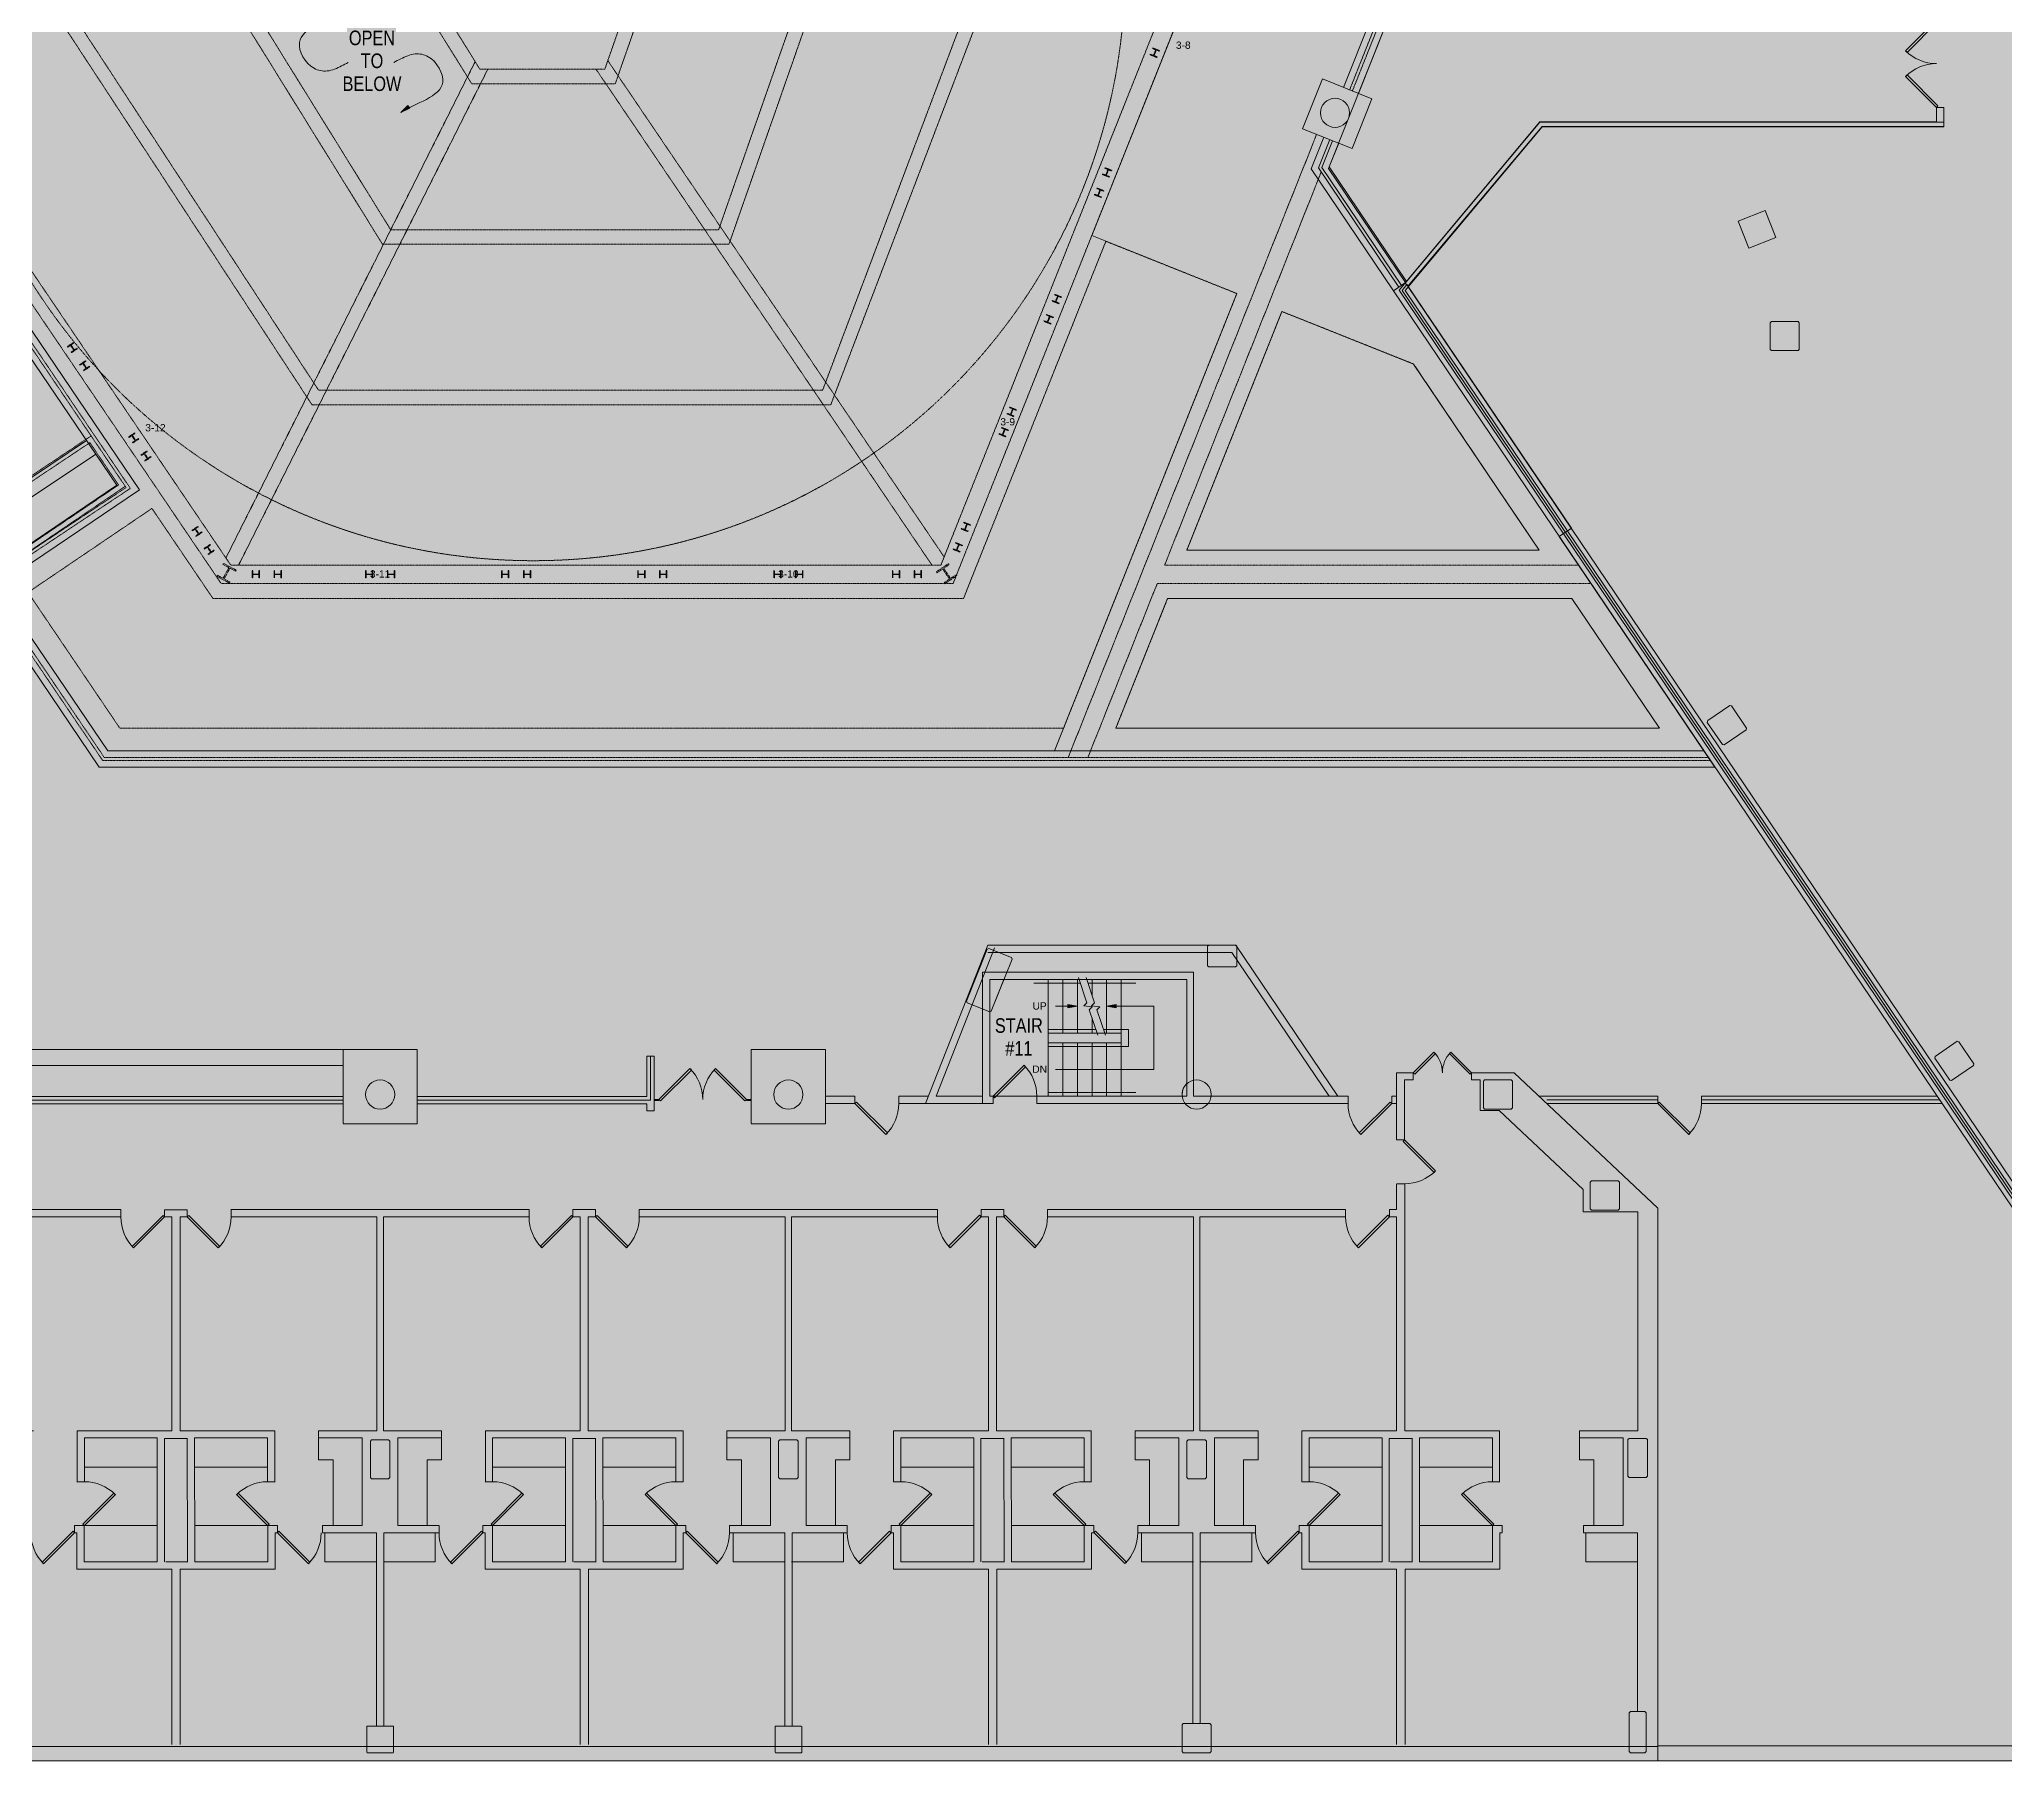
# Model space of a CAD drawing. Header units: inches. Extents: x -13 to 4331, y -638 to 2885.
# Drawn here: x 1507 to 3125, y -638 to 778 of the extents above; entities that cross this region are included whole.
import ezdxf

# ---------------------------------------------------------------- set-up
doc = ezdxf.new("R2010")
doc.units = ezdxf.units.IN
doc.header["$MEASUREMENT"] = 0
doc.linetypes.add('IMPORT-DASHDOT2', pattern=[0.25, 0.125, -0.0625, 0, -0.0625])
doc.linetypes.add('IMPORT-HIDDEN2 _2_', pattern=[0.09375, 0.0625, -0.03125])
doc.layers.get('DEFPOINTS').update_dxf_attribs({"lineweight": 9})
for name, color, linetype, lineweight in [('A-CASE', 7, 'Continuous', 9), ('A-DETL-GENF', 92, 'Continuous', 9), ('A-DETL-THIN', 151, 'Continuous', 9), ('A-DOOR', 31, 'Continuous', 13), ('A-FLOR-LEVL', 7, 'Continuous', 9), ('A-FLOR-STRS', 7, 'Continuous', 9), ('A-GLAZ', 7, 'Continuous', 9), ('A-GLAZ-MULL', 7, 'Continuous', 9), ('A-HRAL', 7, 'Continuous', 9), ('A-WALL', 113, 'Continuous', 9), ('A-WALL-PATT', 111, 'Continuous', 13), ('A-WALL-PRHT', 7, 'Continuous', 9), ('Chevy Chase Pavilion_3rd Floor Base_dwg', 8, 'Continuous', 9), ('DEMO', 7, 'IMPORT-HIDDEN2 _2_', 9), ('DEMO-RCP', 7, 'IMPORT-HIDDEN2 _2_', 9), ('I-WALL', 2, 'Continuous', 13), ('NIC', 7, 'Continuous', 9), ('S-COLS', 52, 'Continuous', 13), ('S-STRC', 7, 'IMPORT-DASHDOT2', 9), ('TEXT', 7, 'Continuous', 9)]:
    doc.layers.add(name, color=color, linetype=linetype, lineweight=lineweight)
doc.styles.add('Arial', font='arial.ttf', dxfattribs={"height": 6})
doc.styles.add('Arial_1', font='arial.ttf', dxfattribs={"width": 0.8, "height": 12})

# ---------------------------------------------------------------- blocks, each defined once
blk = doc.blocks.new('Chevy Chase Pavilion_3rd Floor Base_dwg_column6-5518004-FIRST FLOOR')
at = {"layer": 'S-COLS', "color": 253, "lineweight": 9, "flags": 128}
blk.add_lwpolyline([(-250.3, 658.7), (-226.3, 658.7), (-226.3, 682.7), (-250.3, 682.7)], close=True, dxfattribs=at)
blk = doc.blocks.new('Chevy Chase Pavilion_3rd Floor Base_dwg__U3-5518005-FIRST FLOOR')
at = {"layer": 'A-DOOR', "color": 253, "lineweight": 9, "flags": 128}
blk.add_lwpolyline([(0, 0), (25.5, 25.5), (26.1, 24.8), (26.7, 24.2), (1.2, -1.2)], close=True, dxfattribs=at)
at = {"layer": 'A-DOOR', "color": 253, "lineweight": 9}
blk.add_arc((0, 0), 36, 0, 45, dxfattribs=at)
blk = doc.blocks.new('Chevy Chase Pavilion_3rd Floor Base_dwg__U3-5518006-FIRST FLOOR')
at = {"layer": 'A-DOOR', "color": 253, "lineweight": 9, "flags": 128}
blk.add_lwpolyline([(0, 0), (25.5, 25.5), (26.1, 24.8), (26.7, 24.2), (1.2, -1.2)], close=True, dxfattribs=at)
at = {"layer": 'A-DOOR', "color": 253, "lineweight": 9}
blk.add_arc((0, 0), 36, 0, 45, dxfattribs=at)
blk = doc.blocks.new('Chevy Chase Pavilion_3rd Floor Base_dwg_cut-5518010-FIRST FLOOR')
at = {"layer": 'A-FLOR-STRS', "color": 253, "flags": 128}
blk.add_lwpolyline([(-1, 0), (-0.125, 0), (-0.0625, -0.125), (0.0625, 0.125), (0.125, 0), (1, 0)], dxfattribs=at)
blk = doc.blocks.new('Chevy Chase Pavilion_3rd Floor Base_dwg__U10-5518013-FIRST FLOOR')
at = {"layer": 'A-DOOR', "color": 253, "lineweight": 9, "flags": 128}
blk.add_lwpolyline([(0, 0), (17, 17), (17.6, 16.4), (18.2, 15.7), (1.2, -1.2)], close=True, dxfattribs=at)
at = {"layer": 'A-DOOR', "color": 253, "lineweight": 9}
blk.add_arc((0, 0), 24, 0, 45, dxfattribs=at)
blk = doc.blocks.new('Chevy Chase Pavilion_3rd Floor Base_dwg__U10-5518014-FIRST FLOOR')
at = {"layer": 'A-DOOR', "color": 253, "lineweight": 9, "flags": 128}
blk.add_lwpolyline([(0, 0), (17, 17), (17.6, 16.4), (18.2, 15.7), (1.2, -1.2)], close=True, dxfattribs=at)
at = {"layer": 'A-DOOR', "color": 253, "lineweight": 9}
blk.add_arc((0, 0), 24, 0, 45, dxfattribs=at)
blk = doc.blocks.new('Chevy Chase Pavilion_3rd Floor Base_dwg_col-W-5518012-FIRST FLOOR')
at = {"layer": 'DEMO', "color": 253, "flags": 128}
blk.add_lwpolyline([(0, 0.08), (0.46, 0.08), (0.46, 0.92), (0, 0.92), (0, 1), (1, 1), (1, 0.92), (0.54, 0.92), (0.54, 0.08), (1, 0.08), (1, 0), (0, 0)], close=True, dxfattribs=at)
blk = doc.blocks.new('Chevy Chase Pavilion_3rd Floor Base_dwg__U3-5518019-FIRST FLOOR')
at = {"layer": 'A-GLAZ', "color": 253, "flags": 128}
blk.add_lwpolyline([(0, 0), (25.5, 25.5), (26.1, 24.8), (26.7, 24.2), (1.2, -1.2)], close=True, dxfattribs=at)
at = {"layer": 'A-GLAZ', "color": 253}
blk.add_arc((0, 0), 36, 0, 45, dxfattribs=at)
blk = doc.blocks.new('Chevy Chase Pavilion_3rd Floor Base_dwg__U3-5518018-FIRST FLOOR')
at = {"layer": 'A-GLAZ', "color": 253, "flags": 128}
blk.add_lwpolyline([(0, 0), (25.5, 25.5), (26.1, 24.8), (26.7, 24.2), (1.2, -1.2)], close=True, dxfattribs=at)
at = {"layer": 'A-GLAZ', "color": 253}
blk.add_arc((0, 0), 36, 0, 45, dxfattribs=at)
blk = doc.blocks.new('Chevy Chase Pavilion_3rd Floor Base_dwg-5020009-FIRST FLOOR')
at = {"layer": 'A-FLOR-STRS'}
for points in [[(2353.5, -18.5), (2353.5, -15.8), (2361.5, -17.2)], [(2393.5, -18.5), (2385.5, -17.2), (2393.5, -15.8)]]:
    blk.add_hatch(color=253, dxfattribs=at).paths.add_polyline_path(points, flags=0)
at = {"layer": 'TEXT'}
blk.add_hatch(color=253, dxfattribs=at).paths.add_polyline_path([(1804.7, 718), (1810.4, 723.8), (1812, 721.6)], flags=0)
at = {"layer": 'A-CASE', "color": 253}
for p, q in [((1604.2, -396.3), (1544.2, -396.3)), ((1635, -396.3), (1695, -396.3)), ((1940.2, -396.3), (1880.2, -396.3)), ((1971, -396.3), (2031, -396.3)), ((2276.2, -396.3), (2216.2, -396.3)), ((2307, -396.3), (2367, -396.3)), ((2612.2, -396.3), (2552.2, -396.3)), ((2643, -396.3), (2703, -396.3)), ((1604.1, -444.3), (1544.1, -444.3)), ((1635.1, -444.3), (1695.1, -444.3)), ((1742.2, -474.2), (1742.1, -450.2)), ((1833, -474.1), (1833, -450.1)), ((1940.1, -444.3), (1880.1, -444.3)), ((1971.1, -444.3), (2031.1, -444.3)), ((2078.2, -474.2), (2078.1, -450.3)), ((2169, -474.1), (2169, -450.1)), ((2276.1, -444.3), (2216.1, -444.3)), ((2307.1, -444.3), (2367.1, -444.3)), ((2414.2, -474.2), (2414.1, -450.2)), ((2505, -474.1), (2505, -450.3)), ((2612.1, -444.3), (2552.1, -444.3)), ((2643.1, -444.3), (2703.1, -444.3)), ((2779.9, -474.2), (2779.9, -450.2)), ((1742.2, -474.3), (1784.9, -474.3)), ((1833, -474.3), (1790.3, -474.3)), ((2078.2, -474.3), (2120.9, -474.3)), ((2169, -474.3), (2126.3, -474.3)), ((2414.2, -474.3), (2456.9, -474.3)), ((2505, -474.3), (2462.3, -474.3)), ((2779.9, -474.3), (2822.6, -474.3))]:
    blk.add_line(p, q, dxfattribs=at)
at = {"layer": 'A-CASE', "color": 253, "flags": 128}
for points in [[(1748.9, -444.3), (1748.9, -390.3), (1737, -390.3), (1736.9, -366.3)], [(1826.3, -444.3), (1826.3, -390.3), (1838.2, -390.3), (1838.2, -366.3)], [(2084.9, -444.3), (2084.9, -390.3), (2073, -390.3), (2072.9, -366.3)], [(2162.3, -444.3), (2162.3, -390.3), (2174.2, -390.3), (2174.2, -366.3)], [(2420.9, -444.3), (2420.9, -390.3), (2409, -390.3), (2408.9, -366.3)], [(2498.3, -444.3), (2498.3, -390.3), (2510.2, -390.3), (2510.2, -366.3)], [(2786.6, -444.3), (2786.6, -390.3), (2774.7, -390.3), (2774.7, -372.3)]]:
    blk.add_lwpolyline(points, dxfattribs=at)
at = {"layer": 'A-FLOR-LEVL', "color": 253, "flags": 128}
blk.add_lwpolyline([(2342.6, 192.9), (2492.7, 569.2), (2373.3, 616.8), (2479.4, 882.9), (2166.6, 1344.7), (1572, 1344.7), (1516.9, 1206.7), (1378.7, 1268.5)], dxfattribs=at)
for points in [[(2529.8, 554.4), (2451.6, 358.2), (2741.5, 358.2), (2638.2, 511.2)], [(2768.5, 318.2), (2435.7, 318.2), (2393.1, 211.6), (2840.5, 211.6)]]:
    blk.add_lwpolyline(points, close=True, dxfattribs=at)
at = {"layer": 'A-FLOR-STRS', "color": 253}
for p, q in [((2363.9, 1.8), (2325.5, 1.8)), ((2337.5, 4.8), (2337.5, -39.2)), ((2349.5, 4.8), (2349.5, -39.2)), ((2361.5, 4.8), (2361.5, -39.2)), ((2409.5, 1.8), (2370.3, 1.8)), ((2373.5, 4.8), (2373.5, -7.8)), ((2385.5, 4.8), (2385.5, -39.2)), ((2397.5, 4.8), (2397.5, -39.2)), ((2353.5, -18.5), (2353.5, -15.8)), ((2353.5, -15.8), (2361.5, -17.2)), ((2385.5, -17.2), (2393.5, -15.8)), ((2393.5, -15.8), (2393.5, -18.5)), ((2361.5, -17.2), (2343.5, -17.2)), ((2361.5, -17.2), (2353.5, -18.5)), ((2373.5, -17.6), (2373.5, -17.9)), ((2373.5, -26.8), (2373.5, -39.2)), ((2393.5, -18.5), (2385.5, -17.2)), ((2337.5, -36.2), (2376.6, -36.2)), ((2337.5, -47.2), (2337.5, -91.2)), ((2349.5, -47.2), (2349.5, -91.2)), ((2361.5, -47.2), (2361.5, -91.2)), ((2373.5, -47.2), (2373.5, -91.2)), ((2385.5, -47.2), (2385.5, -91.2)), ((2397.5, -47.2), (2397.5, -91.2)), ((2409.5, -88.2), (2337.5, -88.2))]:
    blk.add_line(p, q, dxfattribs=at)
at = {"layer": 'A-FLOR-STRS', "color": 253, "flags": 128}
for points in [[(2385.5, -17.2), (2424.5, -17.2), (2424.5, -69.2), (2343.5, -69.2)], [(2382.9, -36.2), (2403.5, -36.2), (2403.5, -50.2), (2337.5, -50.2)]]:
    blk.add_lwpolyline(points, dxfattribs=at)
at = {"layer": 'A-GLAZ', "color": 253}
for p, q in [((1482.1, -94.3), (1757.1, -94.3)), ((2839.1, -94.2), (2747.9, -94.2)), ((2875.1, -94.2), (3071.1, -94.2))]:
    blk.add_line(p, q, dxfattribs=at)
at = {"layer": 'A-GLAZ', "color": 253, "flags": 128}
for points in [[(2632.7, 576.5), (2628.7, 571.7), (3437.3, -625.7)], [(1818.1, -94.3), (2010.1, -94.3), (2010.1, -58.3)], [(2013.1, -94.8), (2017.1, -94.8), (2017.1, -93.8), (2013.1, -93.8), (2013.1, -94.8)], [(2093.1, -93.8), (2089.1, -93.8), (2089.1, -94.8), (2093.1, -94.8), (2093.1, -93.8)]]:
    blk.add_lwpolyline(points, dxfattribs=at)
at = {"layer": 'A-GLAZ-MULL', "color": 253, "flags": 128}
for points in [[(3434.9, -625.7), (2626.2, 571.9), (2742.1, 710.4), (3068.5, 710.4), (3068.5, 710.2)], [(3068.5, 706.7), (3068.5, 706.4), (2744, 706.4), (2631.2, 571.6), (3439.7, -625.7)], [(2741.5, -91.2), (2839.1, -91.2), (2839.1, -97.2), (2747.9, -97.2)], [(3073.1, -97.2), (2875.1, -97.2), (2875.1, -91.2), (3069.1, -91.2)]]:
    blk.add_lwpolyline(points, dxfattribs=at)
at = {"layer": 'A-HRAL', "color": 253, "flags": 128}
for points in [[(2569.2, 695.9), (2559.8, 672.5), (2626, 574.5)], [(2628.1, 575.9), (2562.7, 672.8), (2571.5, 694.9)]]:
    blk.add_lwpolyline(points, dxfattribs=at)
at = {"layer": 'A-WALL', "color": 253}
for p, q in [((3068.5, 706.4), (3068.5, 706.7)), ((2633.8, 574.8), (3444.5, -625.7)), ((1482.1, -91.3), (1757.1, -91.3)), ((1482.1, -97.3), (1757.1, -97.3)), ((1664.9, -190.5), (1664.9, -184.5)), ((1629.1, -474.3), (1628.9, -372.7)), ((1965.1, -474.3), (1964.9, -372.7)), ((2301.1, -474.3), (2300.9, -372.7)), ((2637.1, -474.3), (2636.9, -372.7)), ((1544.1, -408.3), (1538.1, -408.3)), ((1695.1, -408.3), (1701.1, -408.3)), ((1880.1, -408.3), (1874.1, -408.3)), ((2031.1, -408.3), (2037.1, -408.3)), ((2216.1, -408.3), (2210.1, -408.3)), ((2367.1, -408.3), (2373.1, -408.3)), ((2552.1, -408.3), (2546.1, -408.3)), ((2703.1, -408.3), (2709.1, -408.3)), ((1544.2, -444.3), (1536, -444.3)), ((1536.1, -450.2), (1536.1, -444.2)), ((1695, -444.3), (1703.1, -444.3)), ((1703.1, -450.2), (1703.1, -444.2)), ((1740.1, -450.2), (1740.1, -444.2)), ((1836.1, -450.2), (1836.1, -444.2)), ((1880.2, -444.3), (1872, -444.3)), ((1872.1, -450.2), (1872.1, -444.2)), ((2031, -444.3), (2039.1, -444.3)), ((2039.1, -450.2), (2039.1, -444.2)), ((2172.1, -450.2), (2172.1, -444.2)), ((2216.2, -444.3), (2208, -444.3)), ((2208.1, -450.2), (2208.1, -444.2)), ((2367, -444.3), (2375.1, -444.3)), ((2375.1, -450.2), (2375.1, -444.2)), ((2552.2, -444.3), (2544, -444.3)), ((2544.1, -450.2), (2544.1, -444.2)), ((2703, -444.3), (2711.1, -444.3)), ((2711.1, -450.2), (2711.1, -444.2)), ((1611.1, -474.3), (1629.4, -474.3)), ((1947.1, -474.3), (1965.4, -474.3)), ((2283.1, -474.3), (2301.4, -474.3)), ((2619.1, -474.3), (2637.4, -474.3))]:
    blk.add_line(p, q, dxfattribs=at)
at = {"layer": 'A-WALL', "color": 253, "flags": 128}
for points in [[(2822.5, -597.3), (2822.5, -450.3), (2777.9, -450.3), (2777.9, -444.3), (2810.6, -444.3), (2810.6, -372.3), (2774.7, -372.3), (2774.6, -366.3), (2822.6, -366.3), (2822.6, -186.3), (2777.8, -186.3), (2777.8, -168), (2708.7, -102.8), (2692.9, -102.8), (2692.9, -77.8), (2685.9, -77.8), (2685.9, -71.8), (2721, -71.8), (2839.1, -183.2), (2839.1, -637.8), (408.3, -637.8)], [(414.9, -626.2), (2839.1, -626.2)], [(3068.5, 710.2), (3068.5, 722.3), (3074.5, 722.3), (3074.5, 710.2)], [(3074.5, 706.7), (3074.5, 706.4), (3068.5, 706.4)], [(3430.1, -625.7), (2621.6, 571.5), (2631.5, 578.2)], [(2575.9, -91.2), (2491.9, 33.2), (2287.7, 33.2), (2236.4, -97.2)], [(2293.2, 31), (2245.2, -91.2), (2283.5, -91.2)], [(2568.7, -91.2), (2488.7, 27.2), (2287.7, 27.2)], [(2238.7, -91.2), (2214.4, -91.2), (2214.4, -97.2), (2236.4, -97.2), (2292.1, -97.2), (2292.1, -91.2), (2289.5, -91.2), (2289.5, 4.8), (2451.5, 4.8), (2451.5, -91.2), (2328.1, -91.2), (2328.1, -97.2), (2584.2, -97.2), (2584.2, -91.2), (2457.1, -91.2), (2457.1, 10.8), (2283.5, 10.8), (2283.5, -97.2)], [(2337.5, -39.2), (2337.5, -47.2), (2397.5, -47.2), (2397.5, -39.2), (2337.5, -39.2)], [(1818.1, -91.3), (2007.1, -91.3), (2007.1, -58.3), (2013.1, -58.3), (2013.1, -103.3), (2007.1, -103.3), (2007.1, -97.3), (1818.1, -97.3)], [(2154.1, -91.2), (2178.4, -91.2), (2178.4, -97.2), (2154.1, -97.2)], [(2624.2, -91.2), (2620.2, -91.2), (2620.2, -97.2), (2624.2, -97.2), (2624.2, -101.2)], [(2546.2, -408.3), (2546.2, -366.3), (2624.2, -366.3), (2624.2, -190.3), (2618.2, -190.3), (2618.2, -184.3), (2624.2, -184.3), (2624.2, -163.1)], [(2709, -408.3), (2709, -366.3), (2630.9, -366.3), (2630.9, -163.1), (2624.3, -163.1)], [(1502.2, -366.3), (1454.3, -366.3), (1454.3, -190.3), (1574.2, -190.3), (1574.2, -184.3), (1328.9, -184.3), (1328.9, -190.3), (1449, -190.3), (1449, -366.3), (1400.9, -366.3)], [(1701, -408.3), (1701, -366.3), (1622.9, -366.3), (1622.9, -190.5), (1628.9, -190.5), (1628.9, -184.5), (1610.2, -184.5), (1610.2, -190.5), (1616.2, -190.5), (1616.2, -366.3), (1538.2, -366.3), (1538.2, -408.3)], [(1838.2, -366.3), (1790.3, -366.3), (1790.3, -190.3), (1910.2, -190.3), (1910.2, -184.3), (1664.6, -184.3)], [(1664.6, -190.3), (1785, -190.3), (1785, -366.3), (1736.9, -366.3)], [(1874.2, -408.3), (1874.2, -366.3), (1952.2, -366.3), (1952.2, -190.3)], [(1952.2, -190.4), (1946.2, -190.4), (1946.2, -184.4), (1964.8, -184.4), (1964.8, -190.4), (1958.9, -190.4)], [(2037, -408.3), (2037, -366.3), (1958.9, -366.3), (1958.9, -190.3)], [(2174.2, -366.3), (2126.3, -366.3), (2126.3, -190.3), (2246.2, -190.3), (2246.2, -184.3), (2000.9, -184.3), (2000.9, -190.3), (2121, -190.3), (2121, -366.3), (2072.9, -366.3)], [(2210.2, -408.3), (2210.2, -366.3), (2288.2, -366.3), (2288.2, -190.3), (2282.2, -190.3), (2282.2, -184.3), (2300.8, -184.3), (2300.8, -190.3), (2294.9, -190.3), (2294.9, -366.3), (2372.9, -366.3), (2372.9, -408.3)], [(2510.2, -366.3), (2462.3, -366.3), (2462.3, -190.3), (2582.2, -190.3), (2582.2, -184.3), (2336.9, -184.3), (2336.9, -190.3), (2457, -190.3), (2457, -366.3), (2408.9, -366.3)], [(1544.2, -408.3), (1544.2, -372.3), (1604.2, -372.3), (1604.2, -474.3), (1544.1, -474.3), (1544.1, -444.3)], [(1610.1, -474.3), (1610.1, -372.7), (1629.2, -372.7)], [(1695, -408.3), (1695, -372.3), (1634.9, -372.3), (1635.1, -474.3), (1695.1, -474.3), (1695.1, -444.3)], [(1740.1, -444.3), (1772.9, -444.3), (1772.9, -372.3), (1736.9, -372.3)], [(1836, -444.3), (1802.3, -444.3), (1802.3, -372.3), (1838.2, -372.3)], [(1880.2, -408.3), (1880.2, -372.3), (1940.2, -372.3), (1940.2, -474.3), (1880.1, -474.3), (1880.1, -444.3)], [(1946.1, -474.3), (1946.1, -372.7), (1965.2, -372.7)], [(2031, -408.3), (2031, -372.3), (1970.9, -372.3), (1971.1, -474.3), (2031.1, -474.3), (2031.1, -444.3)], [(2120.6, -609.3), (2120.6, -450.3), (2075.1, -450.3), (2075.1, -444.3), (2108.9, -444.3), (2108.9, -372.3), (2072.9, -372.3)], [(2172, -444.3), (2138.3, -444.3), (2138.3, -372.3), (2174.2, -372.3)], [(2216.2, -408.3), (2216.2, -372.3), (2276.2, -372.3), (2276.2, -474.3), (2216.1, -474.3), (2216.1, -444.3)], [(2282.1, -474.3), (2282.1, -372.7), (2301.2, -372.7)], [(2367, -408.3), (2367, -372.3), (2306.9, -372.3), (2307.1, -474.3), (2367.1, -474.3), (2367.1, -444.3)], [(2411.1, -450.2), (2411.1, -444.3), (2444.9, -444.3), (2444.9, -372.3), (2408.9, -372.3)], [(2508.1, -450.2), (2508.1, -444.3), (2474.3, -444.3), (2474.3, -372.3), (2510.2, -372.3)], [(2552.2, -408.3), (2552.2, -372.3), (2612.2, -372.3), (2612.2, -474.3), (2552.1, -474.3), (2552.1, -444.3)], [(2618.1, -474.3), (2618.1, -372.7), (2637.2, -372.7)], [(2703, -408.3), (2703, -372.3), (2642.9, -372.3), (2643.1, -474.3), (2703.1, -474.3), (2703.1, -444.3)], [(1616.2, -624.4), (1616.2, -480.3), (1538.1, -480.3), (1538.1, -450.3), (1536.1, -450.3)], [(1623.1, -624.4), (1623.1, -480.3), (1701.1, -480.3), (1701.1, -450.3), (1703.1, -450.3)], [(1784.6, -609.3), (1784.6, -450.3), (1740.1, -450.3)], [(1790.6, -609.3), (1790.6, -450.3), (1836.1, -450.3)], [(1952.2, -624.4), (1952.2, -480.3), (1874.1, -480.3), (1874.1, -450.3), (1872.1, -450.3)], [(1959.1, -624.4), (1959.1, -480.3), (2037.1, -480.3), (2037.1, -450.3), (2039.1, -450.3)], [(2126.6, -609.3), (2126.6, -450.3), (2172.1, -450.3)], [(2288.2, -624.4), (2288.2, -480.3), (2210.1, -480.3), (2210.1, -450.3), (2208.1, -450.3)], [(2295.1, -624.4), (2295.1, -480.3), (2373.1, -480.3), (2373.1, -450.3), (2375.1, -450.3)], [(2456.6, -607.3), (2456.6, -450.3), (2411.1, -450.3)], [(2462.6, -607.3), (2462.6, -450.3), (2508.1, -450.3)], [(2624.2, -624.4), (2624.2, -480.3), (2546.1, -480.3), (2546.1, -450.3), (2544.1, -450.3)], [(2631.1, -624.4), (2631.1, -480.3), (2709.1, -480.3), (2709.1, -450.3), (2711.1, -450.3)]]:
    blk.add_lwpolyline(points, dxfattribs=at)
for points in [[(2563.1, 745.7), (2603.9, 729.4), (2587.6, 688.5), (2546.8, 704.8)], [(2637.9, -77.8), (2630.8, -77.8), (2630.8, -127.1), (2624.2, -127.1), (2624.2, -71.8), (2637.9, -71.8)]]:
    blk.add_lwpolyline(points, close=True, dxfattribs=at)
at = {"layer": 'A-WALL-PRHT', "color": 253}
for p, q in [((1757.1, -52.7), (1482.2, -52.7)), ((1757.1, -66), (1482.1, -66)), ((3430.1, -625.7), (2839.1, -625.7)), ((3438.2, -637.8), (2839.1, -637.8))]:
    blk.add_line(p, q, dxfattribs=at)
at = {"layer": 'A-WALL-PRHT', "color": 253, "flags": 128}
for points in [[(2886.2, 179.6), (1556.5, 179.6), (1453.3, 331.9), (1570.9, 411.6), (1391.3, 676.1), (1273.3, 597.2), (1171.2, 748.1), (1124.6, 631.3), (1039.3, 615), (988, 635.5), (953.6, 683.3), (1025, 862.1), (1037.3, 857.2), (968.6, 685.1), (996.5, 646.3), (1040.7, 628.7), (1115, 642.9), (1460.3, 1508.9), (1697.9, 1508.9)], [(2061.9, 1508.9), (2253.1, 1508.9), (2661.5, 906.3), (2592.8, 733.8)], [(2877.3, 192.9), (1563.5, 192.9), (1471.7, 328.3), (1589.5, 407.7), (1394.7, 695), (1277.1, 615.4), (1177.1, 762.9), (1469.3, 1495.7), (1697.9, 1495.7)], [(2061.9, 1495.7), (2246, 1495.7), (2646.6, 904.6), (2580.5, 738.7)], [(2564.2, 697.9), (2553.8, 671.9), (2621.6, 571.5), (2631.5, 578.2)], [(2632.3, 579.2), (2568.7, 673.5), (2576.5, 693)], [(1453.3, 331.9), (1428.2, 369.4), (1546, 448.2)], [(1553.5, 437.1), (1447.4, 366.2), (1465.1, 339.8)], [(1757.1, -113.7), (1757.1, -52.7), (1818.1, -52.7), (1818.1, -113.8), (1757.1, -113.8)], [(2093.1, -113.7), (2093.1, -52.7), (2154.1, -52.7), (2154.1, -113.8), (2093.1, -113.8)]]:
    blk.add_lwpolyline(points, dxfattribs=at)
at = {"layer": 'DEFPOINTS', "color": 253, "linetype": 'IMPORT-HIDDEN2 _2_'}
blk.add_circle((1913.8, 836.4), 487, dxfattribs=at)
at = {"layer": 'DEMO', "color": 253}
for p, q in [((1975.2, 760.5), (2251.8, 352.5)), ((1865.8, 759.9), (1660.7, 351.7)), ((1876.2, 753.7), (1671.1, 345.7)), ((1965.3, 753.7), (2241.8, 345.7))]:
    blk.add_line(p, q, dxfattribs=at)
at = {"layer": 'DEMO', "color": 253, "flags": 128}
for points in [[(2880.9, 187.5), (1560.6, 187.5), (1463.8, 330.3), (1582, 408.9), (1393.6, 687.1), (1275.4, 608.1), (1171.1, 762.3), (1465.7, 1501), (1697.9, 1501)], [(2061.9, 1503.5), (2250.2, 1503.5), (2655.5, 905.6), (2587.8, 735.8)], [(2061.9, 1501), (2248.9, 1501), (2652.7, 905.3), (2585.5, 736.7)], [(2882.6, 185), (1559.3, 185), (1460.3, 330.9), (1578.5, 409.6), (1392.9, 683.6), (1274.8, 604.7), (1169.9, 759.5), (1120.7, 636), (1039.9, 620.5), (991.4, 639.9), (959.7, 684), (1029.9, 860.1)], [(2451.6, 358.2), (2529.8, 554.4), (2638.2, 511.2), (2741.5, 358.2), (2451.6, 358.2)], [(1549.8, 452.1), (1431.7, 373.2), (1460.3, 330.9), (1577.8, 410.6)]]:
    blk.add_lwpolyline(points, dxfattribs=at)
for points in [[(1348.8, 785.1), (1656.7, 330.7), (2259.2, 330.7), (2479.4, 882.9), (2166.6, 1344.7), (1572, 1344.7)], [(1365.7, 786.9), (1664.7, 345.7), (2249.1, 345.7), (2462.6, 881.1), (2158.6, 1329.7), (1582.1, 1329.7)], [(1520.3, 800.1), (1731.5, 477.7), (2158.5, 477.7), (2307.7, 868.5), (2092.9, 1197.7), (1670, 1197.7)], [(1533.6, 800.6), (1736.9, 489.7), (2151.8, 489.7), (2294.5, 868.1), (2086.9, 1185.7), (1677.8, 1185.7)], [(1665.9, 809), (1789.6, 609.7), (2074.7, 609.7), (2162.2, 859.9), (2033.7, 1065.7), (1756.9, 1065.7)], [(1679.2, 810.4), (1796.3, 621.7), (2066.2, 621.7), (2149, 858.4), (2027, 1053.7), (1765.4, 1053.7)], [(1811.5, 824.7), (1863, 741.7), (1981.1, 741.7), (2016.7, 843.7), (1960.5, 933.7), (1850.2, 933.7)], [(1824.8, 826.1), (1869.7, 753.7), (1972.5, 753.7), (2003.5, 842.2), (1953.8, 921.7), (1858.7, 921.7)], [(1599.8, 392.4), (1497.8, 323.3), (1573.4, 211.6), (2350.1, 211.6), (2492.7, 569.2), (2384.9, 612.2), (2267.7, 318.2), (1650.1, 318.2)], [(1437.2, 372.1), (1461.3, 336.5), (1572.3, 411.7), (1548.7, 446.5)], [(2393.1, 211.6), (2435.7, 318.2), (2768.5, 318.2), (2840.5, 211.6)]]:
    blk.add_lwpolyline(points, close=True, dxfattribs=at)
at = {"layer": 'DEMO-RCP', "color": 253}
for p, q in [((1975.2, 760.5), (2251.8, 352.5)), ((1865.8, 759.9), (1660.7, 351.7)), ((1876.2, 753.7), (1671.1, 345.7)), ((1965.3, 753.7), (2241.8, 345.7))]:
    blk.add_line(p, q, dxfattribs=at)
at = {"layer": 'DEMO-RCP', "color": 253, "flags": 128}
for points in [[(1348.8, 785.1), (1656.7, 330.7), (2259.2, 330.7), (2479.4, 882.9), (2166.6, 1344.7), (1572, 1344.7)], [(1365.7, 786.9), (1664.7, 345.7), (2249.1, 345.7), (2462.6, 881.1), (2158.6, 1329.7), (1582.1, 1329.7)], [(1520.3, 800.1), (1731.5, 477.7), (2158.5, 477.7), (2307.7, 868.5), (2092.9, 1197.7), (1670, 1197.7)], [(1533.6, 800.6), (1736.9, 489.7), (2151.8, 489.7), (2294.5, 868.1), (2086.9, 1185.7), (1677.8, 1185.7)], [(1665.9, 809), (1789.6, 609.7), (2074.7, 609.7), (2162.2, 859.9), (2033.7, 1065.7), (1756.9, 1065.7)], [(1679.2, 810.4), (1796.3, 621.7), (2066.2, 621.7), (2149, 858.4), (2027, 1053.7), (1765.4, 1053.7)], [(1811.5, 824.7), (1863, 741.7), (1981.1, 741.7), (2016.7, 843.7), (1960.5, 933.7), (1850.2, 933.7)], [(1824.8, 826.1), (1869.7, 753.7), (1972.5, 753.7), (2003.5, 842.2), (1953.8, 921.7), (1858.7, 921.7)]]:
    blk.add_lwpolyline(points, close=True, dxfattribs=at)
at = {"layer": 'NIC', "color": 253}
blk.add_line((2768, 376.1), (2632.6, 576.6), dxfattribs=at)
at = {"layer": 'NIC', "color": 253, "flags": 128}
blk.add_lwpolyline([(408.3, -637.8), (-13.4, -15.7), (1142, 2881.3), (1809.4, 2615.1), (1910.5, 2868.6), (4259.6, 1931.3), (4259.6, -637.8)], close=True, dxfattribs=at)
for points in [[(2631.5, 578.2), (2568.1, 672.1), (2661.5, 906.3), (2253.1, 1508.9), (1460.3, 1508.9), (1178, 801), (1025, 862.1), (953.6, 683.3), (988, 635.5), (1039.3, 615), (1124.6, 631.3), (1171.2, 748.1), (1273.3, 597.2), (1298.1, 560), (1428.2, 369.4), (1453.3, 331.9), (1556.5, 179.6), (2886.2, 179.6), (2758, 369.4), (2768, 376.1)], [(2447.7, -91.2), (2289.5, -91.2), (2289.3, -21.7), (2290.6, -21.1), (2301, 4.8), (2451.5, 4.8), (2451.5, -80.9)]]:
    blk.add_lwpolyline(points, dxfattribs=at)
at = {"layer": 'NIC', "color": 253}
blk.add_arc((2459.6, -89.8), 12, 132.5439, 186.7136, dxfattribs=at)
at = {"layer": 'S-COLS', "color": 253, "lineweight": 9, "flags": 128}
for points in [[(2931.6, 523.2), (2932.6, 522.2), (2954.6, 522.2), (2955.6, 523.2), (2955.6, 545.2), (2954.6, 546.2), (2932.6, 546.2), (2931.6, 545.2)], [(2892.3, 198.2), (2893.7, 198), (2911.9, 210.3), (2912.2, 211.7), (2899.8, 229.9), (2898.4, 230.2), (2880.2, 217.8), (2879.9, 216.4)], [(2468.6, 16.2), (2469.6, 15.2), (2491.6, 15.2), (2492.6, 16.2), (2492.6, 32.2), (2491.6, 33.2), (2469.6, 33.2), (2468.6, 32.2)], [(2270.2, -13), (2270.8, -14.3), (2289.3, -21.7), (2290.6, -21.1), (2307.7, 21.6), (2307.1, 22.9), (2288.5, 30.3), (2287.2, 29.8)], [(3079.4, -78), (3080.8, -78.2), (3099, -65.9), (3099.3, -64.5), (3086.9, -46.3), (3085.5, -46), (3067.3, -58.4), (3067.1, -59.8)], [(2695.6, -100.8), (2696.6, -101.8), (2718.6, -101.8), (2719.6, -100.8), (2719.6, -78.8), (2718.6, -77.8), (2696.6, -77.8), (2695.6, -78.8)], [(2783.6, -183.8), (2784.6, -184.8), (2806.6, -184.8), (2807.6, -183.8), (2807.6, -161.8), (2806.6, -160.8), (2784.6, -160.8), (2783.6, -161.8)], [(2815.6, -630.3), (2816.6, -631.3), (2828.6, -631.3), (2829.6, -630.3), (2829.6, -598.3), (2828.6, -597.3), (2816.6, -597.3), (2815.6, -598.3)], [(1776.6, -630.8), (1777, -631.3), (1798.2, -631.3), (1798.6, -630.8), (1798.6, -609.7), (1798.2, -609.3), (1777, -609.3), (1776.6, -609.7)], [(2112.6, -630.8), (2113, -631.3), (2134.2, -631.3), (2134.6, -630.8), (2134.6, -609.7), (2134.2, -609.3), (2113, -609.3), (2112.6, -609.7)], [(2447.6, -630.3), (2448.6, -631.3), (2470.6, -631.3), (2471.6, -630.3), (2471.6, -608.3), (2470.6, -607.3), (2448.6, -607.3), (2447.6, -608.3)]]:
    blk.add_lwpolyline(points, close=True, dxfattribs=at)
for points in [[(1779.6, -404.8), (1780.6, -405.8), (1794.6, -405.8), (1795.6, -404.8), (1795.6, -374.8), (1794.6, -373.8), (1780.6, -373.8), (1779.6, -374.8), (1779.6, -404.8)], [(2115.6, -404.8), (2116.6, -405.8), (2130.6, -405.8), (2131.6, -404.8), (2131.6, -374.8), (2130.6, -373.8), (2116.6, -373.8), (2115.6, -374.8), (2115.6, -404.8)], [(2451.6, -404.8), (2452.6, -405.8), (2466.6, -405.8), (2467.6, -404.8), (2467.6, -374.8), (2466.6, -373.8), (2452.6, -373.8), (2451.6, -374.8), (2451.6, -404.8)], [(2814.6, -403.7), (2815.6, -404.7), (2829.6, -404.7), (2830.6, -403.7), (2830.6, -373.7), (2829.6, -372.7), (2815.6, -372.7), (2814.6, -373.7), (2814.6, -403.7)]]:
    blk.add_lwpolyline(points, dxfattribs=at)
at = {"layer": 'S-COLS', "color": 253, "lineweight": 9}
for centre in [(2573.5, 717.8), (1787.6, -89.8), (2123.6, -89.8), (2459.6, -89.8)]:
    blk.add_circle(centre, 12, dxfattribs=at)
at = {"layer": 'S-STRC', "color": 253}
blk.add_line((2558.4, 700.2), (2353.9, 187.5), dxfattribs=at)
at = {"layer": 'S-STRC', "color": 253, "flags": 128}
for points in [[(2562.1, 669.1), (2433.2, 345.7), (2774, 345.7)], [(2784.2, 330.7), (2427.2, 330.7), (2370.1, 187.5)]]:
    blk.add_lwpolyline(points, dxfattribs=at)
at = {"layer": 'TEXT', "color": 253}
for p, q in [((1804.7, 718), (1810.4, 723.8)), ((1812, 721.6), (1804.7, 718)), ((1810.4, 723.8), (1812, 721.6))]:
    blk.add_line(p, q, dxfattribs=at)
for points in [[(1755.6, 800.6), (1744.2, 792.2), (1710.6, 785.7), (1728.3, 754.2), (1744.7, 751.1), (1754.1, 755.4), (1759.5, 758.3), (1761.4, 759.3)], [(1804.7, 718), (1816.2, 726.3), (1849.7, 732.9), (1832, 764.4), (1815.7, 767.4), (1806.3, 763.2), (1800.8, 760.3), (1798.9, 759.3)]]:
    blk.add_open_spline(points, degree=3, knots=[0, 0, 0, 0, 3.549179, 5.56926, 6.488664, 7.531078, 8.051999, 8.051999, 8.051999, 8.051999], dxfattribs=at)
at = {"extrusion": (0, 0, -1), "zscale": -1}
for name, p, rotation in [('Chevy Chase Pavilion_3rd Floor Base_dwg__U3-5518005-FIRST FLOOR', (-3068.5, 794.3), 270), ('Chevy Chase Pavilion_3rd Floor Base_dwg__U3-5518019-FIRST FLOOR', (-2089.1, -93.8), 0.006302789003933633), ('Chevy Chase Pavilion_3rd Floor Base_dwg__U3-5518005-FIRST FLOOR', (-2178.4, -97.2), 180), ('Chevy Chase Pavilion_3rd Floor Base_dwg__U3-5518005-FIRST FLOOR', (-2839.1, -97.2), 180), ('Chevy Chase Pavilion_3rd Floor Base_dwg__U3-5518005-FIRST FLOOR', (-1628.9, -190.5), 180), ('Chevy Chase Pavilion_3rd Floor Base_dwg__U3-5518005-FIRST FLOOR', (-1964.9, -190.4), 180), ('Chevy Chase Pavilion_3rd Floor Base_dwg__U3-5518005-FIRST FLOOR', (-2300.9, -190.3), 180), ('Chevy Chase Pavilion_3rd Floor Base_dwg__U3-5518005-FIRST FLOOR', (-1544.2, -444.3), 90.00000000000001), ('Chevy Chase Pavilion_3rd Floor Base_dwg__U3-5518005-FIRST FLOOR', (-1880.1, -444.3), 90.00000000000001), ('Chevy Chase Pavilion_3rd Floor Base_dwg__U3-5518005-FIRST FLOOR', (-2216.1, -444.3), 90.00000000000001), ('Chevy Chase Pavilion_3rd Floor Base_dwg__U3-5518005-FIRST FLOOR', (-2552.1, -444.3), 90.00000000000001), ('Chevy Chase Pavilion_3rd Floor Base_dwg__U3-5518005-FIRST FLOOR', (-1703.1, -450.3), 180), ('Chevy Chase Pavilion_3rd Floor Base_dwg__U3-5518005-FIRST FLOOR', (-2039.1, -450.3), 180), ('Chevy Chase Pavilion_3rd Floor Base_dwg__U3-5518005-FIRST FLOOR', (-2375.1, -450.2), 180)]:
    blk.add_blockref(name, p, dxfattribs=dict(at, rotation=rotation))
at = {"extrusion": (0, 0, -1)}
for p, xscale, yscale, zscale, rotation in [((-2426.9, 763.4), 6.000000000000001, 6.000000000000001, -6.000000000000001, 21.74196118032379), ((-2387.6, 664.9), 6.000000000000001, 6.000000000000001, -6.000000000000001, 21.74196118032379), ((-2381, 648.2), 6.000000000000001, 6.000000000000001, -6.000000000000001, 21.74196118032379), ((-2346.2, 560.8), 6.000000000000001, 6.000000000000001, -6.000000000000001, 21.74196118032379), ((-2339.5, 544.1), 6.000000000000001, 6.000000000000001, -6.000000000000001, 21.74196118032379), ((-1530.2, 525.5), 6.000000000000001, 6.000000000000001, -6.000000000000001, 145.869999999907), ((-1540.3, 510.6), 6.000000000000001, 6.000000000000001, -6.000000000000001, 145.869999999907), ((-2309.1, 468), 6.000000000000001, 6.000000000000001, -6.000000000000001, 21.74196118032379), ((-1580.6, 451.2), 6.000000000000001, 6.000000000000001, -6.000000000000001, 145.869999999907), ((-2302.5, 451.3), 6.000000000000001, 6.000000000000001, -6.000000000000001, 21.74196118032379), ((-1590.7, 436.3), 6.000000000000001, 6.000000000000001, -6.000000000000001, 145.869999999907), ((-1632.7, 374.3), 6.000000000000001, 6.000000000000001, -6.000000000000001, 145.869999999907), ((-2271.4, 373.3), 6.000000000000001, 6.000000000000001, -6.000000000000001, 21.74196118032379), ((-1642.8, 359.4), 6.000000000000001, 6.000000000000001, -6.000000000000001, 145.869999999907), ((-2264.7, 356.5), 6.000000000000001, 6.000000000000001, -6.000000000000001, 21.74196118032379), ((-1658.7, 347.2), 12, 12, -12, 207.9349999999503), ((-1682.3, 335.2), 6.000000000000002, 6.000000000000002, -6.000000000000002, 90.00000000000392), ((-1700.3, 335.2), 6.000000000000002, 6.000000000000002, -6.000000000000002, 90.00000000000392), ((-1775.6, 335.2), 6.000000000000002, 6.000000000000002, -6.000000000000002, 90.00000000000392), ((-1793.6, 335.2), 6.000000000000002, 6.000000000000002, -6.000000000000002, 90.00000000000392), ((-1887.6, 335.2), 6.000000000000002, 6.000000000000002, -6.000000000000002, 90.00000000000392), ((-1905.6, 335.2), 6.000000000000002, 6.000000000000002, -6.000000000000002, 90.00000000000392), ((-1999.6, 335.2), 6.000000000000002, 6.000000000000002, -6.000000000000002, 90.00000000000392), ((-2017.6, 335.2), 6.000000000000002, 6.000000000000002, -6.000000000000002, 90.00000000000392), ((-2111.6, 335.2), 6.000000000000002, 6.000000000000002, -6.000000000000002, 90.00000000000392), ((-2129.6, 335.2), 6.000000000000002, 6.000000000000002, -6.000000000000002, 90.00000000000392), ((-2209.2, 335.2), 6.000000000000002, 6.000000000000002, -6.000000000000002, 90.00000000000392), ((-2227.2, 335.2), 6.000000000000002, 6.000000000000002, -6.000000000000002, 90.00000000000392), ((-2245.5, 340.3), 12, 12, -12, 145.8709805901175)]:
    blk.add_blockref('Chevy Chase Pavilion_3rd Floor Base_dwg_col-W-5518012-FIRST FLOOR', p, dxfattribs=dict(at, xscale=xscale, yscale=yscale, zscale=zscale, rotation=rotation))
for name, p, rotation in [('Chevy Chase Pavilion_3rd Floor Base_dwg__U3-5518006-FIRST FLOOR', (3068.5, 722.3), 90), ('Chevy Chase Pavilion_3rd Floor Base_dwg_column6-5518004-FIRST FLOOR', (3390.6, 87.3), 21.74200000000094), ('Chevy Chase Pavilion_3rd Floor Base_dwg__U3-5518018-FIRST FLOOR', (2017.1, -93.8), 359.9936972109961), ('Chevy Chase Pavilion_3rd Floor Base_dwg__U3-5518006-FIRST FLOOR', (2620.2, -97.2), 180), ('Chevy Chase Pavilion_3rd Floor Base_dwg__U3-5518006-FIRST FLOOR', (2630.8, -127.1), 270), ('Chevy Chase Pavilion_3rd Floor Base_dwg__U3-5518006-FIRST FLOOR', (1610.2, -190.5), 180), ('Chevy Chase Pavilion_3rd Floor Base_dwg__U3-5518006-FIRST FLOOR', (1946.2, -190.4), 180), ('Chevy Chase Pavilion_3rd Floor Base_dwg__U3-5518006-FIRST FLOOR', (2282.2, -190.3), 180), ('Chevy Chase Pavilion_3rd Floor Base_dwg__U3-5518006-FIRST FLOOR', (2618.2, -190.3), 180), ('Chevy Chase Pavilion_3rd Floor Base_dwg__U3-5518006-FIRST FLOOR', (1695, -444.3), 89.99999999999999), ('Chevy Chase Pavilion_3rd Floor Base_dwg__U3-5518006-FIRST FLOOR', (2031.1, -444.3), 89.99999999999999), ('Chevy Chase Pavilion_3rd Floor Base_dwg__U3-5518006-FIRST FLOOR', (2367.1, -444.3), 89.99999999999999), ('Chevy Chase Pavilion_3rd Floor Base_dwg__U3-5518006-FIRST FLOOR', (2703.1, -444.3), 89.99999999999999), ('Chevy Chase Pavilion_3rd Floor Base_dwg__U3-5518006-FIRST FLOOR', (1536.1, -450.3), 180), ('Chevy Chase Pavilion_3rd Floor Base_dwg__U3-5518006-FIRST FLOOR', (1872.1, -450.3), 180), ('Chevy Chase Pavilion_3rd Floor Base_dwg__U3-5518006-FIRST FLOOR', (2208.1, -450.3), 180), ('Chevy Chase Pavilion_3rd Floor Base_dwg__U3-5518006-FIRST FLOOR', (2544.1, -450.3), 180)]:
    blk.add_blockref(name, p, dxfattribs=dict(rotation=rotation))
at = {"xscale": 24.99999999999999, "yscale": 24.99999999999999, "zscale": 24.99999999999999, "rotation": 288.4112453298256}
for p in [(2370.3, -17.2), (2376.6, -17.2)]:
    blk.add_blockref('Chevy Chase Pavilion_3rd Floor Base_dwg_cut-5518010-FIRST FLOOR', p, dxfattribs=at)
for name, p in [('Chevy Chase Pavilion_3rd Floor Base_dwg__U10-5518013-FIRST FLOOR', (2637.9, -71.8)), ('Chevy Chase Pavilion_3rd Floor Base_dwg__U3-5518006-FIRST FLOOR', (2292.1, -91.2))]:
    blk.add_blockref(name, p)
at = {"extrusion": (0, 0, -1), "zscale": -1}
blk.add_blockref('Chevy Chase Pavilion_3rd Floor Base_dwg__U10-5518014-FIRST FLOOR', (-2685.9, -71.8), dxfattribs=at)
at = {"layer": 'A-FLOR-STRS', "char_height": 6, "attachment_point": 2, "line_spacing_factor": 0.941778, "style": 'Arial'}
for s, insert, width in [('UP', (2330.4, -13.9), 13.884), ('DN', (2330.4, -65.9), 14.398)]:
    blk.add_mtext(s, dxfattribs=dict(at, insert=insert, width=width))
at = {"layer": 'S-COLS', "color": 7, "lineweight": 9, "char_height": 6, "attachment_point": 2, "line_spacing_factor": 0.941778, "style": 'Arial'}
for s, insert, width in [('3-8', (2448.6, 776.5), 14.471), ('3-12', (1602.7, 461.8), 20.054), ('3-9', (2304.1, 466.7), 14.471), ('3-11', (1787.6, 341.5), 20.054), ('3-10', (2123.6, 341.5), 20.054)]:
    blk.add_mtext(s, dxfattribs=dict(at, insert=insert, width=width))
at = {"layer": 'TEXT', "char_height": 12, "attachment_point": 2, "line_spacing_factor": 0.941778, "style": 'Arial_1'}
for s, insert, width in [('OPEN\\PTO\\PBELOW', (1780.9, 785.5), 57.297), ('STAIR\\P#11', (2313.3, -27), 45.544)]:
    blk.add_mtext(s, dxfattribs=dict(at, insert=insert, width=width))

msp = doc.modelspace()

# ---------------------------------------------------------------- hatches: boundary and pattern name
at = {"layer": 'A-DETL-GENF'}
h = msp.add_hatch(color=9, dxfattribs=at)
h.paths.add_polyline_path([(4083.5, -637.8), (4083.5, 1816.9), (3765.3, 1943.8), (3760.2, 1930.9), (3690.6, 1755.3), (3767.4, 1755.3), (3767.4, 1719.3), (3794.9, 1719.3), (3794.9, 1744.2), (3809.4, 1724.3), (3849.1, 1764.1), (3923.1, 1764.1), (3923.1, 1563.1), (4073.1, 1563.1), (4073.1, 1559.6), (3919.6, 1559.6), (3919.6, 1760.6), (3850.6, 1760.6), (3809, 1719), (3798.4, 1733.5), (3798.4, 1715.8), (3763.9, 1715.8), (3763.9, 1751.8), (3688.5, 1751.8), (3500.1, 1331.5), (3500.1, 1314.2), (3485, 1314.2), (3485, 1299.9), (3481.5, 1299.9), (3481.5, 1314.2), (3150.7, 1314.2), (3150.7, 1043.5), (3073.4, 1157.5), (3073.4, 805.9), (2829, 805.9), (2828.6, 806.4), (2828.3, 806.4), (2828.3, 806.9), (2828, 807.3), (2827.9, 807.2), (2408.5, 1425.9), (2411.6, 1428), (2412, 1427.5), (2447.3, 1451.4), (2475.9, 1409.2), (2584.6, 1482.9), (2676.2, 1712.3), (2666.8, 1716.1), (2672.5, 1730.5), (2575.8, 1769), (2626.4, 1896), (2525.5, 1936.2), (2510.6, 1898.8), (2481.8, 1910.3), (2443.2, 1813.4), (2255.4, 1888.3), (2296.9, 1992.2), (2442.3, 1934.2), (2439.5, 1927.2), (2301.1, 1982.4), (2265.2, 1892.5), (2439, 1823.2), (2477.7, 1920), (2506.4, 1908.5), (2522.5, 1948.8), (2529.5, 1946), (2528.3, 1943.1), (2625, 1904.6), (2634.7, 1928.7), (2638.8, 1927.1), (2638.8, 1927.2), (2639.6, 1926.9), (2654.3, 1964.1), (2653.6, 1964.3), (2653.7, 1964.5), (2649.6, 1966.1), (2681.9, 2047.2), (2633.2, 2066.6), (2607.7, 2001.7), (2559.7, 2020.9), (2556.5, 2012.8), (2549.5, 2015.6), (2578.5, 2088.4), (2578, 2088.6), (2604.4, 2154.7), (2712.4, 2111.6), (2774.4, 2267.1), (2793.2, 2259.5), (2818.4, 2322.7), (2132.9, 2596.1), (2015.3, 2304.9), (1758.4, 2406.7), (1837.9, 2607.6), (1136.6, 2885.5), (-13.2, -15.9), (408.3, -637.8), (3500.1, -637.8)], flags=0)
h.paths.add_polyline_path([(2633.8, 575.6), (2631.2, 577.8), (2742.2, 710.2), (3074.5, 710.2), (3074.5, 706.7), (2743.9, 706.7), (2732.4, 693)], flags=0)
h.paths.add_polyline_path([(3481.5, 1254.2), (3481.5, 1259.9), (3485, 1259.9), (3485, 1254.2)], flags=0)
h.paths.add_polyline_path([(2603.5, 2011.5), (2626.3, 2069.4), (2585.5, 2085.6), (2562.5, 2027.9), (2587.8, 2017.8)], flags=0)
h.paths.add_polyline_path([(2684.7, 2054.2), (2705.5, 2106.3), (2608.6, 2144.9), (2587.8, 2092.8), (2673.7, 2058.5)], flags=0)
at = {"layer": 'A-WALL-PATT', "lineweight": 9}
for points in [[(2633.8, 575.6), (2743.9, 706.7), (2739.3, 706.7), (2631.2, 577.8)], [(2739.3, 706.7), (3074.5, 706.7), (3074.5, 710.2), (2742.2, 710.2)]]:
    msp.add_hatch(color=7, dxfattribs=at).paths.add_polyline_path(points, flags=0)

# ---------------------------------------------------------------- linework, layer by layer
at = {"layer": 'A-DETL-THIN'}
msp.add_line((408.3, -637.8), (4083.5, -637.8), dxfattribs=at)
at = {"layer": 'I-WALL', "color": 8, "lineweight": 20}
for p, q in [((2631.2, 577.8), (2742.2, 710.2)), ((2743.9, 706.7), (2633.8, 575.6)), ((2742.2, 710.2), (3074.5, 710.2)), ((3074.5, 706.7), (2743.9, 706.7)), ((3074.5, 710.2), (3074.5, 706.7)), ((2633.8, 575.6), (2631.2, 577.8))]:
    msp.add_line(p, q, dxfattribs=at)

# ---------------------------------------------------------------- block references
at = {"layer": 'Chevy Chase Pavilion_3rd Floor Base_dwg', "color": 253}
msp.add_blockref('Chevy Chase Pavilion_3rd Floor Base_dwg-5020009-FIRST FLOOR', (0, 0), dxfattribs=at)

doc.saveas('drawing.dxf')
